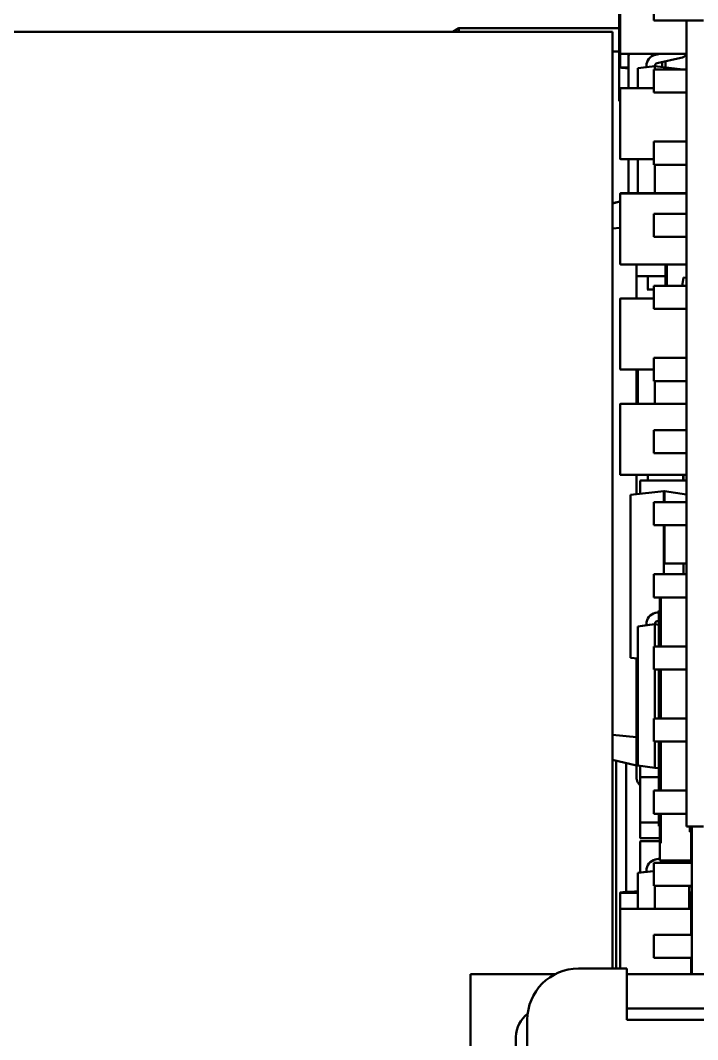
# Model space of a CAD drawing. Header units: millimetres. Extents: x 3137 to 5094, y 789 to 1822.
# Drawn here: x 3518.32 to 3530.24, y 1535.26 to 1553.21 of the extents above; entities that cross this region are included whole.
import ezdxf

# ---------------------------------------------------------------- set-up
doc = ezdxf.new("R2010")
doc.units = ezdxf.units.MM
doc.header["$LTSCALE"] = 1.8
doc.layers.add('외형선(ISO)', color=7, linetype='Continuous', lineweight=50)

msp = doc.modelspace()

# ---------------------------------------------------------------- linework, layer by layer
at = {"layer": '외형선(ISO)'}
for p, q in [((3528.857, 1555.217), (3528.857, 1551.788)), ((3528.877, 1553.868), (3528.877, 1552.628)), ((3529.468, 1553.615), (3529.468, 1553.208)), ((3525.931, 1553.011), (3526.037, 1553.072)), ((3526.037, 1553.072), (3525.931, 1553.011)), ((3525.932, 1553.011), (3526.037, 1553.072)), ((3526.037, 1553.072), (3525.932, 1553.011)), ((3525.932, 1553.011), (3526.037, 1553.071)), ((3526.037, 1553.071), (3525.932, 1553.011)), ((3525.932, 1553.011), (3526.037, 1553.071)), ((3526.037, 1553.071), (3525.932, 1553.011)), ((3525.933, 1553.011), (3526.037, 1553.071)), ((3526.037, 1553.071), (3525.933, 1553.011)), ((3528.857, 1553.072), (3526.037, 1553.072)), ((3526.037, 1553.072), (3528.857, 1553.072)), ((3526.037, 1553.071), (3526.037, 1553.072)), ((3528.857, 1553.072), (3526.037, 1553.072)), ((3526.037, 1553.072), (3528.857, 1553.072)), ((3526.037, 1553.072), (3526.037, 1553.072)), ((3526.037, 1553.072), (3526.037, 1553.072)), ((3526.037, 1553.072), (3526.037, 1553.072)), ((3528.857, 1553.071), (3526.037, 1553.071)), ((3526.037, 1553.071), (3528.857, 1553.071)), ((3526.037, 1553.071), (3526.037, 1553.071)), ((3528.857, 1553.071), (3526.037, 1553.071)), ((3526.037, 1553.071), (3528.857, 1553.071)), ((3526.037, 1553.071), (3526.037, 1553.071)), ((3528.857, 1553.071), (3526.037, 1553.071)), ((3526.037, 1553.071), (3526.037, 1553.071)), ((3528.857, 1553.071), (3526.037, 1553.071)), ((3526.037, 1553.071), (3526.037, 1553.071)), ((3526.037, 1553.071), (3526.037, 1553.071)), ((3526.037, 1553.011), (3526.037, 1553.071)), ((3530.042, 1553.208), (3529.468, 1553.208)), ((3530.042, 1553.211), (3530.342, 1553.211)), ((3530.042, 1539.011), (3530.042, 1553.211)), ((3528.742, 1553.011), (3517.542, 1553.011)), ((3528.742, 1553.011), (3528.742, 1536.511)), ((3528.742, 1552.664), (3528.857, 1552.664)), ((3528.877, 1552.628), (3528.877, 1552.384)), ((3528.882, 1552.623), (3530.042, 1552.623)), ((3529.024, 1552.019), (3529.024, 1552.586)), ((3529.024, 1552.586), (3529.024, 1552.586)), ((3529.088, 1552.623), (3529.048, 1552.616)), ((3529.434, 1552.58), (3529.434, 1552.623)), ((3529.496, 1552.604), (3529.578, 1552.623)), ((3529.496, 1552.604), (3529.579, 1552.623)), ((3529.496, 1552.605), (3529.578, 1552.623)), ((3529.496, 1552.605), (3529.578, 1552.623)), ((3529.496, 1552.605), (3529.577, 1552.623)), ((3529.496, 1552.605), (3529.577, 1552.623)), ((3529.496, 1552.605), (3529.577, 1552.623)), ((3529.496, 1552.605), (3529.577, 1552.623)), ((3529.528, 1552.458), (3529.947, 1552.551)), ((3529.024, 1552.379), (3528.882, 1552.379)), ((3529.189, 1552.368), (3529.489, 1552.405)), ((3529.189, 1552.369), (3529.339, 1552.387)), ((3529.189, 1552.368), (3529.189, 1552.369)), ((3529.189, 1552.019), (3529.189, 1552.368)), ((3529.339, 1552.41), (3529.339, 1552.41)), ((3529.339, 1552.409), (3529.339, 1552.41)), ((3529.339, 1552.409), (3529.339, 1552.409)), ((3529.339, 1552.387), (3529.339, 1552.409)), ((3529.339, 1552.409), (3529.339, 1552.409)), ((3529.339, 1552.409), (3529.339, 1552.409)), ((3529.339, 1552.409), (3529.339, 1552.409)), ((3529.339, 1552.409), (3529.339, 1552.409)), ((3529.339, 1552.387), (3529.489, 1552.405)), ((3530.042, 1552.345), (3529.468, 1552.345)), ((3529.468, 1552.345), (3530.042, 1552.345)), ((3529.468, 1552.345), (3529.468, 1551.938)), ((3529.468, 1552.345), (3529.468, 1552.345)), ((3529.468, 1552.345), (3529.468, 1552.345)), ((3529.468, 1552.345), (3529.468, 1552.345)), ((3529.468, 1552.345), (3530.042, 1552.345)), ((3530.042, 1552.345), (3529.468, 1552.345)), ((3529.489, 1552.405), (3529.489, 1552.409)), ((3529.489, 1552.405), (3529.489, 1552.405)), ((3529.983, 1552.345), (3529.489, 1552.405)), ((3529.978, 1552.345), (3529.489, 1552.405)), ((3529.489, 1552.405), (3529.489, 1552.345)), ((3529.614, 1552.39), (3529.614, 1552.477)), ((3529.677, 1552.382), (3529.677, 1552.491)), ((3528.877, 1552.014), (3528.877, 1550.774)), ((3529.468, 1552.019), (3528.882, 1552.019)), ((3528.882, 1552.019), (3528.882, 1552.019)), ((3528.882, 1552.019), (3529.468, 1552.019)), ((3528.877, 1551.788), (3528.857, 1551.788)), ((3530.042, 1551.938), (3529.468, 1551.938)), ((3530.042, 1551.075), (3529.468, 1551.075)), ((3529.468, 1551.075), (3530.042, 1551.075)), ((3529.468, 1551.075), (3529.468, 1550.668)), ((3529.468, 1551.075), (3529.468, 1551.075)), ((3529.468, 1551.075), (3529.468, 1551.075)), ((3529.468, 1551.075), (3530.042, 1551.075)), ((3530.042, 1551.075), (3529.468, 1551.075)), ((3529.468, 1551.075), (3529.468, 1551.075)), ((3528.882, 1550.769), (3529.468, 1550.769)), ((3529.024, 1550.165), (3529.024, 1550.769)), ((3529.189, 1550.165), (3529.189, 1550.769)), ((3530.042, 1550.668), (3529.468, 1550.668)), ((3529.489, 1550.668), (3529.489, 1550.165)), ((3528.882, 1550.164), (3528.882, 1550.165)), ((3528.882, 1550.165), (3530.042, 1550.165)), ((3530.042, 1550.164), (3528.882, 1550.164)), ((3528.877, 1550.021), (3528.742, 1549.989)), ((3528.877, 1550.02), (3528.742, 1549.988)), ((3528.877, 1550.159), (3528.877, 1548.919)), ((3530.042, 1549.805), (3529.468, 1549.805)), ((3529.468, 1549.805), (3530.042, 1549.805)), ((3529.468, 1549.805), (3529.468, 1549.398)), ((3529.468, 1549.805), (3529.468, 1549.805)), ((3529.468, 1549.805), (3529.468, 1549.805)), ((3529.468, 1549.805), (3530.042, 1549.805)), ((3530.042, 1549.805), (3529.468, 1549.805)), ((3529.468, 1549.805), (3529.468, 1549.805)), ((3528.877, 1549.56), (3528.742, 1549.547)), ((3530.042, 1549.398), (3529.468, 1549.398)), ((3528.882, 1548.914), (3530.042, 1548.914)), ((3529.163, 1548.714), (3529.163, 1548.914)), ((3529.677, 1548.914), (3529.677, 1548.535)), ((3529.696, 1548.535), (3529.696, 1548.914)), ((3529.163, 1548.713), (3529.163, 1548.465)), ((3529.313, 1548.704), (3529.677, 1548.704)), ((3529.363, 1548.704), (3529.363, 1548.474)), ((3529.969, 1548.535), (3529.99, 1548.684)), ((3529.99, 1548.685), (3530.042, 1548.677)), ((3529.99, 1548.685), (3529.99, 1548.685)), ((3529.99, 1548.685), (3530.042, 1548.677)), ((3529.99, 1548.684), (3529.99, 1548.685)), ((3529.99, 1548.684), (3530.042, 1548.677)), ((3529.99, 1548.684), (3529.99, 1548.684)), ((3529.99, 1548.684), (3530.042, 1548.677)), ((3529.99, 1548.684), (3530.042, 1548.677)), ((3529.99, 1548.684), (3529.99, 1548.684)), ((3529.99, 1548.684), (3530.042, 1548.677)), ((3529.99, 1548.684), (3529.99, 1548.684)), ((3529.99, 1548.684), (3530.042, 1548.677)), ((3529.99, 1548.684), (3529.99, 1548.684)), ((3529.99, 1548.684), (3530.042, 1548.677)), ((3529.99, 1548.684), (3529.99, 1548.684)), ((3529.163, 1548.31), (3529.163, 1548.464)), ((3529.166, 1548.471), (3529.166, 1548.471)), ((3529.434, 1548.474), (3529.468, 1548.474)), ((3530.042, 1548.535), (3529.468, 1548.535)), ((3529.468, 1548.535), (3530.042, 1548.535)), ((3529.468, 1548.535), (3529.468, 1548.128)), ((3529.468, 1548.535), (3529.468, 1548.535)), ((3529.468, 1548.535), (3530.042, 1548.535)), ((3530.042, 1548.535), (3529.468, 1548.535)), ((3529.468, 1548.535), (3529.468, 1548.535)), ((3529.468, 1548.535), (3529.468, 1548.535)), ((3528.877, 1548.305), (3528.877, 1547.065)), ((3529.468, 1548.31), (3528.882, 1548.31)), ((3528.882, 1548.31), (3528.882, 1548.31)), ((3528.882, 1548.31), (3529.468, 1548.31)), ((3530.042, 1548.128), (3529.468, 1548.128)), ((3530.042, 1547.265), (3529.468, 1547.265)), ((3529.468, 1547.265), (3530.042, 1547.265)), ((3529.468, 1547.265), (3529.468, 1546.858)), ((3529.468, 1547.265), (3529.468, 1547.265)), ((3529.468, 1547.265), (3530.042, 1547.265)), ((3530.042, 1547.265), (3529.468, 1547.265)), ((3529.468, 1547.265), (3529.468, 1547.265)), ((3529.468, 1547.265), (3529.468, 1547.265)), ((3528.882, 1547.06), (3529.468, 1547.06)), ((3529.163, 1547.06), (3529.163, 1546.456)), ((3529.189, 1546.456), (3529.189, 1547.06)), ((3530.042, 1546.858), (3529.468, 1546.858)), ((3529.489, 1546.858), (3529.489, 1546.456)), ((3528.877, 1546.451), (3528.877, 1545.211)), ((3530.042, 1546.456), (3528.882, 1546.456)), ((3528.882, 1546.456), (3530.042, 1546.456)), ((3528.882, 1546.456), (3528.882, 1546.456)), ((3529.369, 1546.452), (3529.369, 1546.452)), ((3529.489, 1546.456), (3529.489, 1546.456)), ((3529.634, 1546.452), (3529.634, 1546.452)), ((3530.042, 1545.995), (3529.468, 1545.995)), ((3529.468, 1545.995), (3530.042, 1545.995)), ((3529.468, 1545.995), (3529.468, 1545.588)), ((3529.468, 1545.995), (3529.468, 1545.995)), ((3529.468, 1545.995), (3530.042, 1545.995)), ((3530.042, 1545.995), (3529.468, 1545.995)), ((3529.468, 1545.995), (3529.468, 1545.995)), ((3529.468, 1545.995), (3529.468, 1545.995)), ((3530.042, 1545.588), (3529.468, 1545.588)), ((3530.042, 1545.206), (3528.882, 1545.206)), ((3529.163, 1545.206), (3529.163, 1544.867)), ((3529.363, 1545.206), (3529.363, 1545.107)), ((3529.988, 1545.206), (3529.988, 1545.107)), ((3529.99, 1545.107), (3529.99, 1545.206)), ((3529.227, 1545.091), (3529.227, 1545.09)), ((3529.227, 1544.874), (3529.227, 1545.09)), ((3530.042, 1545.107), (3529.243, 1545.107)), ((3529.243, 1545.107), (3529.243, 1545.107)), ((3530.042, 1545.107), (3529.243, 1545.107)), ((3529.243, 1545.106), (3530.042, 1545.106)), ((3529.243, 1545.106), (3529.243, 1545.106)), ((3529.059, 1544.856), (3529.643, 1544.92)), ((3529.643, 1544.92), (3529.059, 1544.856)), ((3529.059, 1541.984), (3529.059, 1544.856)), ((3529.059, 1544.856), (3529.059, 1544.856)), ((3529.656, 1544.92), (3529.643, 1544.92)), ((3529.643, 1544.92), (3529.643, 1544.725)), ((3529.643, 1544.92), (3529.656, 1544.92)), ((3529.643, 1544.92), (3529.643, 1544.92)), ((3529.656, 1544.92), (3530.042, 1544.861)), ((3529.656, 1544.92), (3529.656, 1544.725)), ((3529.656, 1544.92), (3529.656, 1544.92)), ((3530.042, 1544.861), (3529.656, 1544.92)), ((3530.042, 1544.725), (3529.468, 1544.725)), ((3529.468, 1544.725), (3530.042, 1544.725)), ((3529.468, 1544.725), (3529.468, 1544.318)), ((3529.468, 1544.725), (3529.468, 1544.725)), ((3529.468, 1544.725), (3530.042, 1544.725)), ((3530.042, 1544.725), (3529.468, 1544.725)), ((3529.468, 1544.725), (3529.468, 1544.725)), ((3529.468, 1544.725), (3529.468, 1544.725)), ((3530.042, 1544.318), (3529.468, 1544.318)), ((3529.643, 1544.318), (3529.643, 1543.645)), ((3529.656, 1544.318), (3529.656, 1543.645)), ((3529.656, 1543.645), (3529.643, 1543.645)), ((3529.643, 1543.455), (3529.643, 1543.645)), ((3529.793, 1543.645), (3529.656, 1543.645)), ((3530.042, 1543.645), (3529.989, 1543.645)), ((3529.989, 1543.455), (3529.989, 1543.645)), ((3530.042, 1543.455), (3529.468, 1543.455)), ((3529.468, 1543.455), (3530.042, 1543.455)), ((3529.468, 1543.455), (3529.468, 1543.048)), ((3529.468, 1543.455), (3529.468, 1543.455)), ((3529.468, 1543.455), (3530.042, 1543.455)), ((3530.042, 1543.455), (3529.468, 1543.455)), ((3529.468, 1543.455), (3529.468, 1543.455)), ((3529.468, 1543.455), (3529.468, 1543.455)), ((3530.042, 1543.048), (3529.468, 1543.048)), ((3529.574, 1543.048), (3529.574, 1542.818)), ((3529.594, 1542.818), (3529.594, 1543.048)), ((3529.559, 1542.819), (3529.574, 1542.819)), ((3529.559, 1542.818), (3529.559, 1542.819)), ((3529.594, 1542.818), (3529.559, 1542.818)), ((3529.559, 1542.818), (3529.559, 1542.185)), ((3529.574, 1542.818), (3529.594, 1542.818)), ((3529.594, 1542.185), (3529.594, 1542.818)), ((3529.496, 1542.775), (3529.559, 1542.789)), ((3529.496, 1542.775), (3529.559, 1542.789)), ((3529.496, 1542.775), (3529.559, 1542.789)), ((3529.496, 1542.775), (3529.559, 1542.789)), ((3529.496, 1542.775), (3529.559, 1542.789)), ((3529.496, 1542.775), (3529.559, 1542.789)), ((3529.496, 1542.775), (3529.559, 1542.789)), ((3529.496, 1542.775), (3529.559, 1542.789)), ((3529.528, 1542.628), (3529.559, 1542.635)), ((3529.189, 1542.538), (3529.489, 1542.575)), ((3529.189, 1542.539), (3529.339, 1542.557)), ((3529.189, 1542.538), (3529.189, 1542.539)), ((3529.189, 1540.086), (3529.189, 1542.538)), ((3529.339, 1542.579), (3529.339, 1542.58)), ((3529.339, 1542.58), (3529.339, 1542.58)), ((3529.339, 1542.58), (3529.339, 1542.58)), ((3529.339, 1542.58), (3529.339, 1542.58)), ((3529.339, 1542.58), (3529.339, 1542.58)), ((3529.339, 1542.579), (3529.339, 1542.579)), ((3529.339, 1542.557), (3529.339, 1542.579)), ((3529.339, 1542.579), (3529.339, 1542.579)), ((3529.339, 1542.557), (3529.489, 1542.575)), ((3529.489, 1542.575), (3529.489, 1542.579)), ((3529.559, 1542.567), (3529.489, 1542.576)), ((3529.489, 1542.575), (3529.489, 1542.575)), ((3529.559, 1542.566), (3529.489, 1542.575)), ((3529.489, 1542.575), (3529.489, 1542.185)), ((3530.042, 1542.185), (3529.468, 1542.185)), ((3529.468, 1542.185), (3530.042, 1542.185)), ((3529.468, 1542.185), (3529.468, 1541.778)), ((3529.468, 1542.185), (3529.468, 1542.185)), ((3529.468, 1542.185), (3530.042, 1542.185)), ((3530.042, 1542.185), (3529.468, 1542.185)), ((3529.468, 1542.185), (3529.468, 1542.185)), ((3529.468, 1542.185), (3529.468, 1542.185)), ((3529.059, 1541.984), (3529.189, 1541.97)), ((3529.163, 1541.973), (3529.163, 1540.589)), ((3530.042, 1541.778), (3529.468, 1541.778)), ((3529.489, 1541.778), (3529.489, 1540.915)), ((3529.559, 1541.778), (3529.559, 1540.915)), ((3529.594, 1540.915), (3529.594, 1541.778)), ((3530.042, 1540.915), (3529.468, 1540.915)), ((3529.468, 1540.915), (3530.042, 1540.915)), ((3529.468, 1540.915), (3529.468, 1540.508)), ((3529.468, 1540.915), (3529.468, 1540.915)), ((3529.468, 1540.915), (3530.042, 1540.915)), ((3530.042, 1540.915), (3529.468, 1540.915)), ((3529.468, 1540.915), (3529.468, 1540.915)), ((3529.468, 1540.915), (3529.468, 1540.915)), ((3529.163, 1540.589), (3528.742, 1540.631)), ((3529.163, 1540.589), (3529.163, 1540.089)), ((3529.189, 1540.589), (3529.163, 1540.589)), ((3530.042, 1540.508), (3529.468, 1540.508)), ((3529.489, 1540.508), (3529.489, 1540.049)), ((3529.559, 1540.508), (3529.559, 1539.645)), ((3529.594, 1539.645), (3529.594, 1540.508)), ((3529.163, 1540.089), (3528.742, 1540.19)), ((3528.805, 1540.175), (3528.805, 1536.511)), ((3528.985, 1537.859), (3528.985, 1540.132)), ((3529.163, 1540.089), (3529.189, 1540.089)), ((3529.163, 1539.888), (3529.163, 1540.089)), ((3529.489, 1540.049), (3529.189, 1540.086)), ((3529.227, 1539.868), (3529.227, 1540.081)), ((3529.489, 1540.049), (3529.559, 1540.04)), ((3529.227, 1539.868), (3529.227, 1539.867)), ((3529.227, 1539.099), (3529.227, 1539.867)), ((3529.559, 1539.884), (3529.243, 1539.884)), ((3529.243, 1539.884), (3529.243, 1539.884)), ((3529.559, 1539.884), (3529.243, 1539.884)), ((3529.243, 1539.883), (3529.559, 1539.883)), ((3529.243, 1539.883), (3529.243, 1539.883)), ((3530.042, 1539.645), (3529.468, 1539.645)), ((3529.468, 1539.645), (3530.042, 1539.645)), ((3529.468, 1539.645), (3529.468, 1539.238)), ((3529.468, 1539.645), (3529.468, 1539.645)), ((3529.468, 1539.645), (3530.042, 1539.645)), ((3530.042, 1539.645), (3529.468, 1539.645)), ((3529.468, 1539.645), (3529.468, 1539.645)), ((3529.468, 1539.645), (3529.468, 1539.645)), ((3530.042, 1539.238), (3529.468, 1539.238)), ((3529.559, 1539.238), (3529.559, 1539.018)), ((3529.594, 1539.018), (3529.594, 1539.238)), ((3529.227, 1538.822), (3529.227, 1539.099)), ((3529.243, 1539.083), (3529.559, 1539.083)), ((3529.559, 1539.018), (3529.594, 1539.018)), ((3529.574, 1538.718), (3529.574, 1539.018)), ((3529.594, 1538.718), (3529.594, 1539.018)), ((3530.042, 1539.011), (3530.342, 1539.011)), ((3530.104, 1539.011), (3530.104, 1538.918)), ((3530.124, 1538.919), (3530.104, 1538.919)), ((3530.124, 1538.918), (3530.104, 1538.918)), ((3530.124, 1538.919), (3530.124, 1538.918)), ((3530.124, 1538.918), (3530.124, 1538.418)), ((3530.127, 1539.011), (3530.127, 1538.822)), ((3530.139, 1536.411), (3530.139, 1539.011)), ((3529.227, 1538.741), (3529.227, 1538.741)), ((3529.227, 1538.2), (3529.227, 1538.741)), ((3529.574, 1538.806), (3529.243, 1538.806)), ((3529.574, 1538.757), (3529.243, 1538.757)), ((3529.243, 1538.757), (3529.574, 1538.757)), ((3529.243, 1538.757), (3529.243, 1538.757)), ((3529.574, 1538.757), (3529.243, 1538.757)), ((3529.243, 1538.757), (3529.243, 1538.757)), ((3529.574, 1538.718), (3529.594, 1538.718)), ((3529.574, 1538.718), (3529.574, 1538.418)), ((3529.574, 1538.718), (3529.594, 1538.718)), ((3529.574, 1538.718), (3529.574, 1538.718)), ((3530.124, 1538.811), (3530.139, 1538.808)), ((3530.124, 1538.811), (3530.139, 1538.809)), ((3530.124, 1538.811), (3530.139, 1538.808)), ((3530.124, 1538.81), (3530.139, 1538.808)), ((3530.124, 1538.81), (3530.139, 1538.808)), ((3530.124, 1538.81), (3530.139, 1538.808)), ((3530.124, 1538.81), (3530.139, 1538.808)), ((3530.124, 1538.81), (3530.139, 1538.808)), ((3530.124, 1538.699), (3530.139, 1538.808)), ((3530.127, 1538.721), (3530.127, 1538.375)), ((3530.139, 1538.808), (3530.139, 1538.808)), ((3530.139, 1538.808), (3530.139, 1538.808)), ((3530.139, 1538.808), (3530.139, 1538.808)), ((3530.139, 1538.554), (3530.127, 1538.554)), ((3530.127, 1538.554), (3530.139, 1538.554)), ((3530.127, 1538.554), (3530.139, 1538.554)), ((3530.139, 1538.554), (3530.127, 1538.554)), ((3530.139, 1538.375), (3529.468, 1538.375)), ((3529.468, 1538.375), (3530.139, 1538.375)), ((3529.468, 1538.375), (3529.468, 1537.968)), ((3529.468, 1538.375), (3529.468, 1538.375)), ((3529.468, 1538.375), (3530.139, 1538.375)), ((3530.139, 1538.375), (3529.468, 1538.375)), ((3529.468, 1538.375), (3529.468, 1538.375)), ((3529.468, 1538.375), (3529.468, 1538.375)), ((3529.496, 1538.431), (3529.574, 1538.449)), ((3529.496, 1538.431), (3529.574, 1538.449)), ((3529.496, 1538.431), (3529.574, 1538.449)), ((3529.496, 1538.431), (3529.574, 1538.449)), ((3529.496, 1538.431), (3529.574, 1538.449)), ((3529.496, 1538.431), (3529.574, 1538.449)), ((3529.496, 1538.432), (3529.574, 1538.449)), ((3529.496, 1538.432), (3529.574, 1538.449)), ((3529.574, 1538.418), (3530.124, 1538.418)), ((3529.933, 1538.375), (3529.947, 1538.378)), ((3529.189, 1538.195), (3529.468, 1538.229)), ((3529.189, 1538.195), (3529.339, 1538.214)), ((3529.189, 1537.566), (3529.189, 1538.195)), ((3529.189, 1538.195), (3529.189, 1538.195)), ((3529.339, 1538.236), (3529.339, 1538.236)), ((3529.339, 1538.213), (3529.339, 1538.236)), ((3529.339, 1538.236), (3529.339, 1538.236)), ((3529.339, 1538.236), (3529.339, 1538.236)), ((3529.339, 1538.236), (3529.339, 1538.236)), ((3529.339, 1538.236), (3529.339, 1538.236)), ((3529.339, 1538.236), (3529.339, 1538.236)), ((3529.339, 1538.236), (3529.339, 1538.236)), ((3529.339, 1538.213), (3529.468, 1538.229)), ((3530.139, 1537.968), (3529.468, 1537.968)), ((3529.489, 1537.968), (3529.489, 1537.566)), ((3530.089, 1537.566), (3530.089, 1537.968)), ((3530.089, 1537.957), (3530.111, 1537.957)), ((3528.877, 1537.846), (3528.877, 1537.846)), ((3528.877, 1537.846), (3528.877, 1537.561)), ((3528.882, 1537.846), (3529.189, 1537.846)), ((3530.089, 1537.846), (3530.122, 1537.846)), ((3530.127, 1537.846), (3530.127, 1537.846)), ((3530.127, 1537.561), (3530.127, 1537.846)), ((3530.089, 1537.633), (3530.09, 1537.633)), ((3530.09, 1537.566), (3530.09, 1537.633)), ((3530.09, 1537.633), (3530.09, 1537.633)), ((3528.877, 1537.561), (3528.877, 1536.511)), ((3530.122, 1537.566), (3528.882, 1537.566)), ((3528.882, 1537.566), (3528.882, 1537.566)), ((3528.882, 1537.566), (3530.122, 1537.566)), ((3530.122, 1537.566), (3530.122, 1537.566)), ((3530.127, 1537.105), (3530.127, 1537.561)), ((3530.139, 1537.284), (3530.127, 1537.284)), ((3530.127, 1537.284), (3530.139, 1537.284)), ((3530.127, 1537.284), (3530.139, 1537.284)), ((3530.139, 1537.284), (3530.127, 1537.284)), ((3530.139, 1537.105), (3529.468, 1537.105)), ((3529.468, 1537.105), (3529.468, 1536.698)), ((3529.468, 1537.105), (3529.468, 1537.105)), ((3529.468, 1537.105), (3530.139, 1537.105)), ((3529.468, 1537.105), (3529.468, 1537.105)), ((3529.468, 1537.105), (3530.139, 1537.105)), ((3530.139, 1537.105), (3529.468, 1537.105)), ((3529.468, 1537.105), (3529.468, 1537.105)), ((3530.139, 1536.698), (3529.468, 1536.698)), ((3530.127, 1536.411), (3530.127, 1536.698)), ((3526.242, 1536.411), (3527.729, 1536.411)), ((3526.242, 1533.136), (3526.242, 1536.411)), ((3528.992, 1536.511), (3528.142, 1536.511)), ((3528.992, 1536.511), (3528.992, 1535.611)), ((3528.992, 1536.411), (3529.792, 1536.411)), ((3529.792, 1536.411), (3535.592, 1536.411)), ((3529.792, 1535.811), (3528.992, 1535.811)), ((3529.792, 1535.811), (3530.642, 1535.811)), ((3527.242, 1533.461), (3527.242, 1535.611)), ((3528.992, 1535.611), (3531.942, 1535.611)), ((3527.042, 1535.311), (3527.042, 1534.811))]:
    msp.add_line(p, q, dxfattribs=at)
for centre, radius, start, end in [((3528.882, 1552.628), 0.005, 180, 270.0199), ((3529.054, 1552.586), 0.03, 100, 180), ((3529.539, 1552.409), 0.2, 102.5361, 180), ((3529.539, 1552.409), 0.2, 102.5361, 180), ((3529.539, 1552.409), 0.2, 102.5361, 180), ((3529.539, 1552.409), 0.2, 102.5361, 180), ((3529.539, 1552.41), 0.2, 102.5361, 180), ((3529.539, 1552.41), 0.2, 102.5361, 180), ((3529.539, 1552.409), 0.2, 102.5361, 180), ((3529.539, 1552.409), 0.2, 102.5361, 180), ((3529.904, 1552.746), 0.2, 282.5361, 313.477), ((3529.539, 1552.409), 0.05, 102.5361, 180), ((3528.882, 1550.774), 0.005, 180, 270.0199), ((3528.882, 1548.919), 0.005, 180, 270.0199), ((3529.173, 1548.464), 0.01, 134.6371, 179.9989), ((3528.882, 1547.065), 0.005, 180, 270.0199), ((3528.882, 1546.451), 0.005, 90, 180.0142), ((3529.243, 1545.091), 0.016, 90, 180), ((3529.243, 1545.09), 0.016, 90, 180), ((3529.539, 1542.579), 0.2, 102.5361, 180), ((3529.539, 1542.579), 0.2, 102.5361, 180), ((3529.539, 1542.58), 0.2, 102.5361, 180), ((3529.539, 1542.579), 0.2, 102.5361, 180), ((3529.539, 1542.58), 0.2, 102.5361, 180), ((3529.539, 1542.58), 0.2, 102.5361, 180), ((3529.539, 1542.58), 0.2, 102.5361, 180), ((3529.539, 1542.58), 0.2, 102.5361, 180), ((3529.539, 1542.579), 0.05, 102.5361, 180), ((3529.243, 1539.868), 0.016, 90, 180), ((3529.243, 1539.867), 0.016, 90, 180), ((3529.243, 1539.099), 0.016, 180, 270), ((3529.243, 1538.822), 0.016, 180, 270), ((3529.243, 1538.741), 0.016, 90, 180), ((3529.243, 1538.741), 0.016, 90, 180), ((3530.111, 1538.822), 0.016, 323.5536, 0), ((3529.539, 1538.236), 0.2, 102.5361, 180), ((3529.539, 1538.236), 0.2, 102.5361, 180), ((3529.539, 1538.236), 0.2, 102.5361, 180), ((3529.539, 1538.236), 0.2, 102.5361, 180), ((3529.539, 1538.236), 0.2, 102.5361, 180), ((3529.539, 1538.236), 0.2, 102.5361, 180), ((3529.539, 1538.236), 0.2, 102.5361, 180), ((3529.539, 1538.236), 0.2, 102.5361, 180), ((3529.904, 1538.573), 0.2, 282.5361, 309.1219), ((3530.111, 1537.973), 0.016, 270, 341.7027), ((3528.142, 1535.611), 0.9, 90, 180), ((3527.542, 1535.311), 0.5, 126.0029, 180)]:
    msp.add_arc(centre, radius, start, end, dxfattribs=at)
for centre, major_axis, ratio, start_param, end_param in [((3775.3, 1799.939), (-246.418, -247.56), 0.000134, 0.000154, 0.001655), ((3283.963, 1286.765), (246.159, 251.087), 0.000131, 0.000149, 0.00164)]:
    msp.add_ellipse(centre, major_axis=major_axis, ratio=ratio, start_param=start_param, end_param=end_param, dxfattribs=at)
for points, knots in [([(3528.882, 1552.379), (3528.88, 1552.379), (3528.879, 1552.38), (3528.878, 1552.381), (3528.878, 1552.382), (3528.877, 1552.382), (3528.877, 1552.383), (3528.877, 1552.383), (3528.877, 1552.383), (3528.877, 1552.384), (3528.877, 1552.384), (3528.877, 1552.384), (3528.877, 1552.384), (3528.877, 1552.384), (3528.877, 1552.384), (3528.877, 1552.384), (3528.877, 1552.384), (3528.877, 1552.384), (3528.877, 1552.384), (3528.877, 1552.384), (3528.877, 1552.384), (3528.877, 1552.384)], [0.0000000028, 0.0000000028, 0.0000000028, 0.0000000028, 0.0004738719, 0.0004738719, 0.0004738719, 0.0007108064, 0.0007108064, 0.0007108064, 0.0008292737, 0.0008292737, 0.0008292737, 0.0008885073, 0.0008885073, 0.0008885073, 0.0009181242, 0.0009181242, 0.0009181242, 0.0009329326, 0.0009329326, 0.0009329326, 0.000947741, 0.000947741, 0.000947741, 0.000947741]), ([(3529.024, 1552.369), (3529.008, 1552.37), (3528.992, 1552.371), (3528.959, 1552.373), (3528.943, 1552.375), (3528.921, 1552.376), (3528.916, 1552.376), (3528.907, 1552.377), (3528.903, 1552.377), (3528.898, 1552.378), (3528.896, 1552.378), (3528.891, 1552.378), (3528.89, 1552.379), (3528.887, 1552.379), (3528.886, 1552.379), (3528.883, 1552.379), (3528.882, 1552.379), (3528.881, 1552.379), (3528.881, 1552.379), (3528.881, 1552.379)], [0.11674387, 0.11674387, 0.11674387, 0.11674387, 0.1215643, 0.1215643, 0.12650884, 0.12650884, 0.12804141, 0.12804141, 0.12943675, 0.12943675, 0.13022654, 0.13022654, 0.13182033, 0.13182033, 0.13339101, 0.13339101, 0.13738455, 0.13738455, 0.13781605, 0.13781605, 0.13781605, 0.13781605]), ([(3528.882, 1552.019), (3528.88, 1552.019), (3528.879, 1552.018), (3528.878, 1552.017), (3528.878, 1552.016), (3528.877, 1552.016), (3528.877, 1552.015), (3528.877, 1552.015), (3528.877, 1552.015), (3528.877, 1552.014), (3528.877, 1552.014), (3528.877, 1552.014), (3528.877, 1552.014), (3528.877, 1552.014), (3528.877, 1552.014), (3528.877, 1552.014), (3528.877, 1552.014), (3528.877, 1552.014), (3528.877, 1552.014), (3528.877, 1552.014), (3528.877, 1552.014), (3528.877, 1552.014)], [0.0000000028, 0.0000000028, 0.0000000028, 0.0000000028, 0.0004738719, 0.0004738719, 0.0004738719, 0.0007108064, 0.0007108064, 0.0007108064, 0.0008292737, 0.0008292737, 0.0008292737, 0.0008885073, 0.0008885073, 0.0008885073, 0.0009181242, 0.0009181242, 0.0009181242, 0.0009329326, 0.0009329326, 0.0009329326, 0.000947741, 0.000947741, 0.000947741, 0.000947741]), ([(3528.882, 1550.164), (3528.88, 1550.164), (3528.879, 1550.164), (3528.878, 1550.163), (3528.878, 1550.162), (3528.877, 1550.162), (3528.877, 1550.161), (3528.877, 1550.161), (3528.877, 1550.161), (3528.877, 1550.16), (3528.877, 1550.16), (3528.877, 1550.16), (3528.877, 1550.16), (3528.877, 1550.16), (3528.877, 1550.16), (3528.877, 1550.16), (3528.877, 1550.16), (3528.877, 1550.16), (3528.877, 1550.16), (3528.877, 1550.16), (3528.877, 1550.16), (3528.877, 1550.159)], [0.0000000028, 0.0000000028, 0.0000000028, 0.0000000028, 0.0004738719, 0.0004738719, 0.0004738719, 0.0007108064, 0.0007108064, 0.0007108064, 0.0008292737, 0.0008292737, 0.0008292737, 0.0008885073, 0.0008885073, 0.0008885073, 0.0009181242, 0.0009181242, 0.0009181242, 0.0009329326, 0.0009329326, 0.0009329326, 0.000947741, 0.000947741, 0.000947741, 0.000947741]), ([(3529.313, 1548.704), (3529.294, 1548.704), (3529.274, 1548.704), (3529.241, 1548.704), (3529.225, 1548.704), (3529.201, 1548.704), (3529.191, 1548.704), (3529.177, 1548.704), (3529.174, 1548.704), (3529.173, 1548.704), (3529.173, 1548.704), (3529.173, 1548.704), (3529.173, 1548.704), (3529.173, 1548.704), (3529.172, 1548.704), (3529.172, 1548.704), (3529.172, 1548.704), (3529.172, 1548.704), (3529.172, 1548.704), (3529.171, 1548.704), (3529.171, 1548.704), (3529.169, 1548.704), (3529.168, 1548.705), (3529.167, 1548.706), (3529.166, 1548.707), (3529.165, 1548.708), (3529.164, 1548.709), (3529.163, 1548.711), (3529.163, 1548.712), (3529.163, 1548.713), (3529.163, 1548.714), (3529.163, 1548.714)], [0, 0, 0, 0, 0.0061646, 0.0061646, 0.01221489, 0.01221489, 0.01826944, 0.01826944, 0.02432359, 0.02432359, 0.0245472, 0.0245472, 0.02463135, 0.02463135, 0.02466983, 0.02466983, 0.02468896, 0.02468896, 0.0247276, 0.0247276, 0.02488285, 0.02488285, 0.0251908, 0.0251908, 0.02550307, 0.02550307, 0.02582185, 0.02582185, 0.02614048, 0.02614048, 0.0261908, 0.0261908, 0.0261908, 0.0261908]), ([(3529.353, 1548.474), (3529.353, 1548.474), (3529.353, 1548.474), (3529.353, 1548.474), (3529.353, 1548.474), (3529.354, 1548.474), (3529.354, 1548.474), (3529.357, 1548.474), (3529.361, 1548.474), (3529.373, 1548.474), (3529.38, 1548.474), (3529.397, 1548.474), (3529.407, 1548.474), (3529.423, 1548.474), (3529.429, 1548.474), (3529.434, 1548.474)], [0.00177167, 0.00177167, 0.00177167, 0.00177167, 0.0017938, 0.0017938, 0.00224512, 0.00224512, 0.00360109, 0.00360109, 0.00706667, 0.00706667, 0.01056814, 0.01056814, 0.01407268, 0.01407268, 0.01581527, 0.01581527, 0.01581527, 0.01581527]), ([(3528.882, 1548.31), (3528.88, 1548.31), (3528.879, 1548.309), (3528.878, 1548.308), (3528.878, 1548.308), (3528.877, 1548.307), (3528.877, 1548.307), (3528.877, 1548.307), (3528.877, 1548.306), (3528.877, 1548.306), (3528.877, 1548.306), (3528.877, 1548.306), (3528.877, 1548.306), (3528.877, 1548.306), (3528.877, 1548.306), (3528.877, 1548.305), (3528.877, 1548.305), (3528.877, 1548.305), (3528.877, 1548.305), (3528.877, 1548.305), (3528.877, 1548.305), (3528.877, 1548.305)], [0.0000000028, 0.0000000028, 0.0000000028, 0.0000000028, 0.0004738719, 0.0004738719, 0.0004738719, 0.0007108064, 0.0007108064, 0.0007108064, 0.0008292737, 0.0008292737, 0.0008292737, 0.0008885073, 0.0008885073, 0.0008885073, 0.0009181242, 0.0009181242, 0.0009181242, 0.0009329326, 0.0009329326, 0.0009329326, 0.000947741, 0.000947741, 0.000947741, 0.000947741]), ([(3528.877, 1545.211), (3528.877, 1545.211), (3528.877, 1545.211), (3528.877, 1545.211), (3528.877, 1545.209), (3528.879, 1545.206), (3528.882, 1545.206)], [-0.0000046349, -0.0000046349, -0.0000046349, -0.0000046349, 0.0000103556, 0.0000103556, 0.0000103556, 0.0009547571, 0.0009547571, 0.0009547571, 0.0009547571]), ([(3529.227, 1539.742), (3529.225, 1539.744), (3529.223, 1539.745), (3529.209, 1539.759), (3529.199, 1539.773), (3529.181, 1539.804), (3529.174, 1539.82), (3529.165, 1539.853), (3529.163, 1539.871), (3529.163, 1539.888)], [5.4632099, 5.4632099, 5.4632099, 5.4632099, 5.4989384, 5.4989384, 5.760354, 5.760354, 6.0217697, 6.0217697, 6.2831853, 6.2831853, 6.2831853, 6.2831853]), ([(3528.882, 1537.851), (3528.88, 1537.851), (3528.879, 1537.85), (3528.878, 1537.849), (3528.878, 1537.849), (3528.877, 1537.848), (3528.877, 1537.848), (3528.877, 1537.848), (3528.877, 1537.847), (3528.877, 1537.847), (3528.877, 1537.847), (3528.877, 1537.847), (3528.877, 1537.847), (3528.877, 1537.847), (3528.877, 1537.847), (3528.877, 1537.846), (3528.877, 1537.846), (3528.877, 1537.846), (3528.877, 1537.846), (3528.877, 1537.846), (3528.877, 1537.846), (3528.877, 1537.846)], [0.0000203812, 0.0000203812, 0.0000203812, 0.0000203812, 0.0004738719, 0.0004738719, 0.0004738719, 0.0007108064, 0.0007108064, 0.0007108064, 0.0008292737, 0.0008292737, 0.0008292737, 0.0008885073, 0.0008885073, 0.0008885073, 0.0009181242, 0.0009181242, 0.0009181242, 0.0009329326, 0.0009329326, 0.0009329326, 0.000947741, 0.000947741, 0.000947741, 0.000947741]), ([(3528.881, 1537.851), (3528.882, 1537.852), (3528.883, 1537.852), (3528.886, 1537.852), (3528.887, 1537.852), (3528.892, 1537.852), (3528.893, 1537.852), (3528.897, 1537.853), (3528.898, 1537.853), (3528.905, 1537.853), (3528.91, 1537.854), (3528.92, 1537.854), (3528.925, 1537.855), (3528.941, 1537.856), (3528.953, 1537.857), (3528.998, 1537.86), (3529.031, 1537.862), (3529.106, 1537.866), (3529.148, 1537.868), (3529.189, 1537.87)], [0, 0, 0, 0, 0.00393449, 0.00393449, 0.00690129, 0.00690129, 0.00770086, 0.00770086, 0.00849379, 0.00849379, 0.01010357, 0.01010357, 0.01168245, 0.01168245, 0.01507668, 0.01507668, 0.02524566, 0.02524566, 0.03762738, 0.03762738, 0.03762738, 0.03762738]), ([(3530.089, 1537.854), (3530.09, 1537.854), (3530.091, 1537.854), (3530.096, 1537.853), (3530.101, 1537.853), (3530.106, 1537.853), (3530.108, 1537.853), (3530.112, 1537.852), (3530.114, 1537.852), (3530.117, 1537.852), (3530.118, 1537.852), (3530.121, 1537.852), (3530.121, 1537.852), (3530.122, 1537.851)], [0.12774424, 0.12774424, 0.12774424, 0.12774424, 0.12809148, 0.12809148, 0.12945419, 0.12945419, 0.13024732, 0.13024732, 0.13184769, 0.13184769, 0.13342485, 0.13342485, 0.13781858, 0.13781858, 0.13781858, 0.13781858]), ([(3530.127, 1537.846), (3530.127, 1537.846), (3530.127, 1537.846), (3530.127, 1537.846), (3530.127, 1537.848), (3530.125, 1537.851), (3530.122, 1537.851)], [-0.0000046349, -0.0000046349, -0.0000046349, -0.0000046349, 0.0000103531, 0.0000103531, 0.0000103531, 0.0009343901, 0.0009343901, 0.0009343901, 0.0009343901]), ([(3528.882, 1537.566), (3528.88, 1537.566), (3528.879, 1537.565), (3528.878, 1537.564), (3528.878, 1537.564), (3528.877, 1537.563), (3528.877, 1537.563), (3528.877, 1537.562), (3528.877, 1537.562), (3528.877, 1537.562), (3528.877, 1537.562), (3528.877, 1537.562), (3528.877, 1537.561), (3528.877, 1537.561), (3528.877, 1537.561), (3528.877, 1537.561), (3528.877, 1537.561), (3528.877, 1537.561), (3528.877, 1537.561), (3528.877, 1537.561), (3528.877, 1537.561), (3528.877, 1537.561)], [0.0000000028, 0.0000000028, 0.0000000028, 0.0000000028, 0.0004738719, 0.0004738719, 0.0004738719, 0.0007108064, 0.0007108064, 0.0007108064, 0.0008292737, 0.0008292737, 0.0008292737, 0.0008885073, 0.0008885073, 0.0008885073, 0.0009181242, 0.0009181242, 0.0009181242, 0.0009329326, 0.0009329326, 0.0009329326, 0.000947741, 0.000947741, 0.000947741, 0.000947741]), ([(3530.127, 1537.561), (3530.127, 1537.561), (3530.127, 1537.561), (3530.127, 1537.561), (3530.127, 1537.563), (3530.125, 1537.566), (3530.122, 1537.566)], [-0.0000046349, -0.0000046349, -0.0000046349, -0.0000046349, 0.0000103531, 0.0000103531, 0.0000103531, 0.0009545967, 0.0009545967, 0.0009545967, 0.0009545967])]:
    msp.add_open_spline(points, degree=3, knots=knots, dxfattribs=at)
for points in [[(3529.989, 1543.645), (3529.989, 1543.645), (3529.644, 1543.645), (3529.643, 1543.645)], [(3529.793, 1543.645), (3529.804, 1543.645), (3529.943, 1543.645), (3530.042, 1543.645)]]:
    msp.add_open_spline(points, degree=3, dxfattribs=at)

doc.saveas('drawing.dxf')
